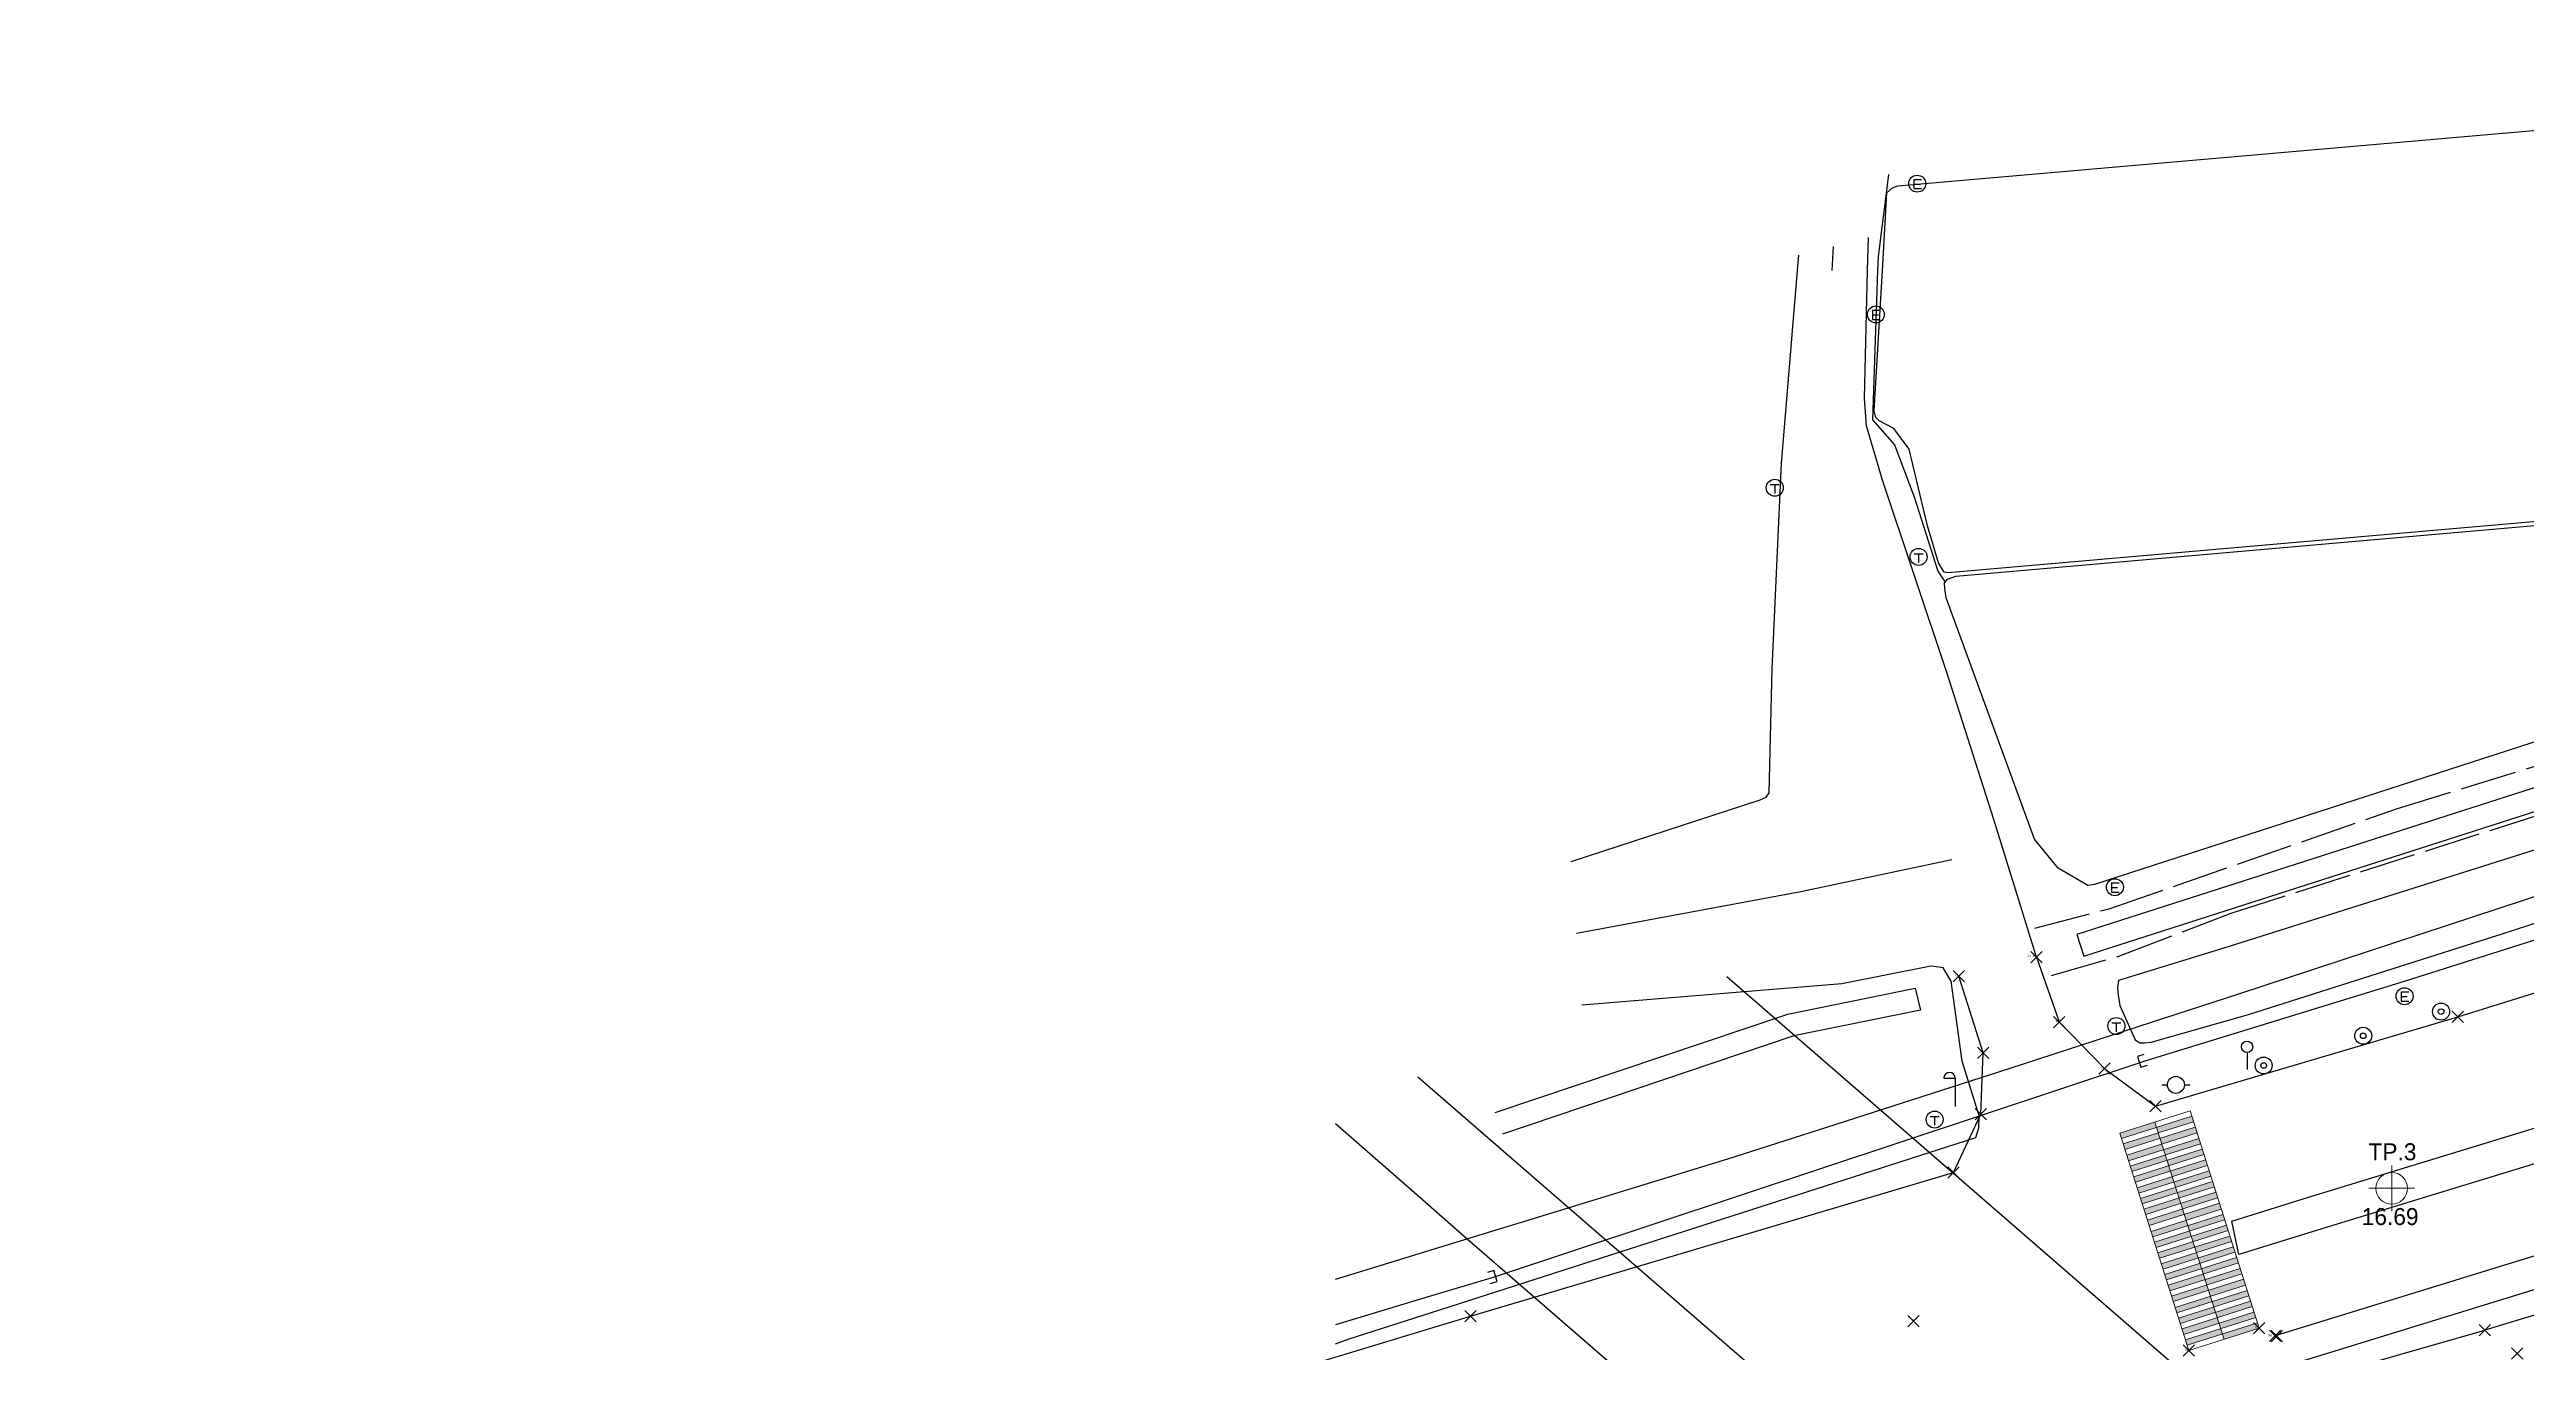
# Model space of a CAD drawing. Header units: millimetres. Extents: x 209513 to 211421, y 268482 to 269727.
# Drawn here: x 209544.1 to 209762.8, y 269102.4 to 269217.5 of the extents above; entities that cross this region are included whole.
import ezdxf
from ezdxf.enums import TextEntityAlignment as Align

# ---------------------------------------------------------------- set-up
doc = ezdxf.new("R2010")
doc.units = ezdxf.units.MM
doc.header["$MEASUREMENT"] = 0
doc.header["$PDMODE"] = 3
doc.header["$PDSIZE"] = 0.5
doc.linetypes.add('AD0023', pattern=[6, 5, -1])
doc.layers.get('0').update_dxf_attribs({"linetype": 'CONTINUOUS'})
for name, color, linetype in [('가드레일', 8, 'FENCELINE1'), ('고가도로', 8, 'CONTINUOUS'), ('도로', 8, 'CONTINUOUS'), ('아스팔트포장도로', 8, 'CONTINUOUS'), ('콘크리트포장', 8, 'CONTINUOUS'), ('현황', 8, 'CONTINUOUS'), ('현황-height', 8, 'CONTINUOUS'), ('현황1', 8, 'CONTINUOUS')]:
    doc.layers.add(name, color=color, linetype=linetype)
for name, color, linetype, lineweight in [('도근점', 8, 'CONTINUOUS', 0), ('측점', 8, 'CONTINUOUS', 0), ('횡단보도', 8, 'CONTINUOUS', 0)]:
    doc.layers.add(name, color=color, linetype=linetype, lineweight=lineweight)
doc.layers.get('0').off()
doc.styles.add('Style-WORKING', font='WORKING.shx')
doc.styles.add('txt', font='TXT', dxfattribs={"height": 0.2})
doc.linetypes.add('FENCELINE1', pattern='A,1,-0.4,[133,ltypeshp.shx,S=0.4,R=0,X=-0.4,Y=0],-0.4,4', length=5.800000000000001)

# ---------------------------------------------------------------- blocks, each defined once
blk = doc.blocks.new('AZ0203')
at = {"layer": '현황-height'}
for points in [[(-0.4021091754559984, 0.2756410255335684), (0.3930630086258651, 0.2756410255335684)], [(-0.004523083415066687, 0.2756410255335684), (-0.004523083415066687, -0.5064102595266053)]]:
    blk.add_lwpolyline(points, dxfattribs=at)
blk.add_circle((0, 0), 0.75, dxfattribs=at)
blk = doc.blocks.new('AE170')
at = {"layer": '현황-height'}
for radius in [0.75, 0.25]:
    blk.add_circle((0, 0), radius, dxfattribs=at)
blk = doc.blocks.new('AE142')
at = {"layer": '현황-height'}
for points in [[(-1.25, 0), (-0.75, 0)], [(0.75, 0), (1.25, 0)]]:
    blk.add_lwpolyline(points, dxfattribs=at)
blk.add_circle((0, 0), 0.75, dxfattribs=at)
blk = doc.blocks.new('AEC003')
at = {"layer": '현황-height'}
blk.add_lwpolyline([(0, 1.5), (0, 0)], dxfattribs=at)
blk.add_circle((0, 2), 0.5, dxfattribs=at)
blk = doc.blocks.new('AE141')
at = {"layer": '현황-height'}
blk.add_lwpolyline([(-1, 2.5), (0, 2.5), (0, 0)], dxfattribs=at)
blk.add_arc((-0.5, 2.5), 0.5, 0, 180, dxfattribs=at)
blk = doc.blocks.new('AZ0202')
at = {"layer": '현황-height'}
for points in [[(-0.2950207600387502, 0.3782051360497327), (0.3696551049048793, 0.3782051360497327)], [(-0.2950207600387502, 0.3782051360497327), (-0.2950207600387502, -0.4423076852153125)], [(-0.2950207600387502, -0.03205127458278945), (0.2414015240673919, -0.03205127458278945)], [(-0.2950207600387502, -0.4423076852153125), (0.3696551049048793, -0.4423076852153125)]]:
    blk.add_lwpolyline(points, dxfattribs=at)
blk.add_circle((0, 0), 0.75, dxfattribs=at)
blk = doc.blocks.new('nfng')
at = {"layer": '도근점', "lineweight": 0}
for points in [[(195018.505, 431932.3304681596), (195018.505, 431931.501), (195018.505, 431930.6715318404)], [(195017.6755318405, 431931.501), (195018.505, 431931.501), (195019.3344681596, 431931.501)]]:
    blk.add_lwpolyline(points, dxfattribs=at)
blk.add_circle((195018.505, 431931.501), 0.5742378270369954, dxfattribs=at)

msp = doc.modelspace()

# ---------------------------------------------------------------- hatches: boundary and pattern name
at = {"layer": '횡단보도'}
h = msp.add_hatch(color=256, dxfattribs=at)
h.paths.add_polyline_path([(209733.0455164277, 269113.1266572303), (209729.9483042943, 269112.1418846677), (209730.0998077654, 269111.6653904933), (209733.1970198988, 269112.6501630558)])
h.paths.add_polyline_path([(209732.7425094854, 269114.0796455791), (209729.6452973519, 269113.0948730165), (209729.7968008231, 269112.6183788421), (209732.8940129566, 269113.6031514046)])
h.paths.add_polyline_path([(209732.4248762606, 269115.0786351078), (209729.327664127, 269114.0938625452), (209729.4791675982, 269113.6173683708), (209732.5763797316, 269114.6021409333)])
h.paths.add_polyline_path([(209732.1218693182, 269116.0316234566), (209729.0246571848, 269115.046850894), (209729.1761606559, 269114.5703567196), (209732.2733727893, 269115.5551292821)])
h.paths.add_polyline_path([(209731.8188623758, 269116.9846118052), (209728.7216502424, 269115.9998392428), (209728.8731537135, 269115.5233450684), (209731.970365847, 269116.5081176309)])
h.paths.add_polyline_path([(209731.5158554336, 269117.9376001541), (209728.4186433, 269116.9528275916), (209728.5701467712, 269116.4763334172), (209731.6673589047, 269117.4611059797)])
h.paths.add_polyline_path([(209731.2128484912, 269118.8905885029), (209728.1156363577, 269117.9058159404), (209728.2671398289, 269117.429321766), (209731.3643519623, 269118.4140943285)])
h.paths.add_polyline_path([(209730.9098415489, 269119.8435768516), (209727.8126294154, 269118.8588042892), (209727.9641328866, 269118.3823101147), (209731.06134502, 269119.3670826773)])
h.paths.add_polyline_path([(209730.6068346065, 269120.7965652005), (209727.5096224731, 269119.811792638), (209727.6611259443, 269119.3352984636), (209730.7583380777, 269120.3200710261)])
h.paths.add_polyline_path([(209730.2892013816, 269121.7955547291), (209727.1919892482, 269120.8107821667), (209727.3434927194, 269120.3342879923), (209730.4407048528, 269121.3190605547)])
h.paths.add_polyline_path([(209730.1376979105, 269122.2720489036), (209729.9861944393, 269122.7485430779), (209726.8889823059, 269121.7637705154), (209727.040485777, 269121.2872763411)])
h = msp.add_hatch(color=256, dxfattribs=at)
h.paths.add_polyline_path([(209736.4503112366, 269113.159896319), (209736.2988077654, 269113.6363904934), (209733.1970198989, 269112.6501630559), (209733.34852337, 269112.1736688815)])
h.paths.add_polyline_path([(209736.1473042943, 269114.1128846678), (209735.9958008231, 269114.5893788421), (209732.8940129565, 269113.6031514046), (209733.0455164277, 269113.1266572303)])
h.paths.add_polyline_path([(209735.844297352, 269115.0658730165), (209735.6781675982, 269115.5883683709), (209732.5763797316, 269114.6021409333), (209732.7425094854, 269114.0796455791)])
h.paths.add_polyline_path([(209735.5266641271, 269116.0648625452), (209735.3751606559, 269116.5413567196), (209732.2733727893, 269115.5551292821), (209732.4248762604, 269115.0786351078)])
h.paths.add_polyline_path([(209735.2236571847, 269117.017850894), (209735.0721537136, 269117.4943450685), (209731.970365847, 269116.5081176309), (209732.1218693182, 269116.0316234566)])
h.paths.add_polyline_path([(209734.9206502424, 269117.9708392429), (209734.7691467713, 269118.4473334173), (209731.6673589046, 269117.4611059797), (209731.8188623758, 269116.9846118053)])
h.paths.add_polyline_path([(209734.6176433001, 269118.9238275915), (209734.4661398289, 269119.400321766), (209731.3643519623, 269118.4140943285), (209731.5158554335, 269117.937600154)])
h.paths.add_polyline_path([(209734.3146363577, 269119.8768159404), (209734.1631328866, 269120.3533101148), (209731.06134502, 269119.3670826773), (209731.2128484911, 269118.8905885029)])
h.paths.add_polyline_path([(209734.0116294154, 269120.8298042892), (209733.8601259443, 269121.3062984636), (209730.7583380777, 269120.320071026), (209730.9098415488, 269119.8435768517)])
h.paths.add_polyline_path([(209733.7086224731, 269121.7827926379), (209733.5424927194, 269122.3052879922), (209730.4407048528, 269121.3190605547), (209730.6068346065, 269120.7965652004)])
h.paths.add_polyline_path([(209733.3909892482, 269122.7817821666), (209733.2394857771, 269123.2582763411), (209730.1376979104, 269122.2720489035), (209730.2892013816, 269121.7955547291)])
h = msp.add_hatch(color=256, dxfattribs=at)
h.paths.add_polyline_path([(209735.7872051912, 269104.5037609113), (209732.6899930577, 269103.5189883488), (209732.8414965289, 269103.0424941744), (209735.9387086624, 269104.0272667369)])
h.paths.add_polyline_path([(209735.4841982489, 269105.4567492601), (209732.3869861154, 269104.4719766976), (209732.5384895866, 269103.9954825232), (209735.63570172, 269104.9802550856)])
h.paths.add_polyline_path([(209735.1811913065, 269106.4097376089), (209732.0839791731, 269105.4249650463), (209732.2354826442, 269104.948470872), (209735.3326947777, 269105.9332434344)])
h.paths.add_polyline_path([(209734.8781843642, 269107.3627259576), (209731.7809722308, 269106.3779533951), (209731.9324757019, 269105.9014592207), (209735.0296878353, 269106.8862317832)])
h.paths.add_polyline_path([(209734.5605511394, 269108.3617154864), (209731.4633390059, 269107.3769429239), (209731.6148424771, 269106.9004487494), (209734.7120546105, 269107.885221312)])
h.paths.add_polyline_path([(209734.257544197, 269109.3147038352), (209731.1603320636, 269108.3299312727), (209731.3118355347, 269107.8534370982), (209734.4090476682, 269108.8382096607)])
h.paths.add_polyline_path([(209733.9545372547, 269110.267692184), (209730.8573251212, 269109.2829196214), (209731.0088285923, 269108.806425447), (209734.1060407258, 269109.7911980096)])
h.paths.add_polyline_path([(209733.6515303123, 269111.2206805327), (209730.5543181789, 269110.2359079702), (209730.70582165, 269109.7594137958), (209733.8030337835, 269110.7441863583)])
h.paths.add_polyline_path([(209733.34852337, 269112.1736688815), (209730.2513112366, 269111.188896319), (209730.4028147077, 269110.7124021446), (209733.5000268412, 269111.6971747071)])
h = msp.add_hatch(color=256, dxfattribs=at)
h.paths.add_polyline_path([(209739.192, 269104.537), (209739.0404965288, 269105.0134941744), (209735.9387086624, 269104.0272667369), (209736.0902121336, 269103.5507725626)])
h.paths.add_polyline_path([(209738.8889930577, 269105.4899883488), (209738.7374895866, 269105.9664825232), (209735.63570172, 269104.9802550857), (209735.7872051912, 269104.5037609113)])
h.paths.add_polyline_path([(209738.5859861154, 269106.4429766976), (209738.4344826442, 269106.919470872), (209735.3326947777, 269105.9332434345), (209735.4841982489, 269105.4567492601)])
h.paths.add_polyline_path([(209738.282979173, 269107.3959650464), (209738.1314757019, 269107.8724592208), (209735.0296878354, 269106.8862317833), (209735.1811913065, 269106.4097376088)])
h.paths.add_polyline_path([(209737.9799722307, 269108.3489533952), (209737.813842477, 269108.8714487494), (209734.7120546105, 269107.885221312), (209734.8781843642, 269107.3627259576)])
h.paths.add_polyline_path([(209737.6623390059, 269109.3479429239), (209737.5108355347, 269109.8244370982), (209734.4090476682, 269108.8382096607), (209734.5605511393, 269108.3617154863)])
h.paths.add_polyline_path([(209737.3593320636, 269110.3009312727), (209737.2078285924, 269110.777425447), (209734.1060407259, 269109.7911980096), (209734.257544197, 269109.3147038352)])
h.paths.add_polyline_path([(209737.0563251212, 269111.2539196215), (209736.90482165, 269111.7304137958), (209733.8030337835, 269110.7441863584), (209733.9545372547, 269110.267692184)])
h.paths.add_polyline_path([(209736.7533181789, 269112.2069079702), (209736.6018147077, 269112.6834021446), (209733.5000268412, 269111.697174707), (209733.6515303123, 269111.2206805327)])

# ---------------------------------------------------------------- linework, layer by layer
at = {"layer": '가드레일', "ltscale": 1.5, "extrusion": (0.019390290833764, -0.0716636673518517, 0.9972403598947774), "elevation": -15201.538497, "flags": 128}
msp.add_lwpolyline([(272870.2575720001, 204422.4400210001), (272795.631273, 204420.028941), (272745.4731830001, 204418.277877)], dxfattribs=at)
at = {"layer": '고가도로'}
for points in [[(209759.0513681156, 269077.5236746706, 0), (209759.0513681156, 269077.5236746706, 26.27331431467132), (209759.0513681156, 269077.5236746706, 26.27331431467132), (209759.0513681156, 269077.5236746706, 26.27331431467132), (209692.1895279829, 269135.5632815401, 25.75896865333447)], [(209739.8903119671, 269061.6382110309, 0), (209739.8903119671, 269061.6382110309, -81.21146255306726), (209739.8903119671, 269061.6382110309, -81.21146255306726), (209739.8903119671, 269061.6382110309, -81.21146255306726), (209664.9060685429, 269126.7284927389, -81.78829113267801)]]:
    msp.add_polyline3d(points, dxfattribs=at)
at = {"layer": '도로', "extrusion": (0.0630281042353507, -0.2114732495344647, 0.9753494362575045), "elevation": -43677.73228583794}
msp.add_lwpolyline([(277861.9386533348, 193130.7759566896), (277889.7768735806, 193130.7291233014), (277919.0529012703, 193131.0833687457), (277946.8797613012, 193131.2847818665), (277976.0254623055, 193131.7499028271)], dxfattribs=at)
at = {"layer": '도로'}
msp.add_polyline3d([(209544.068, 269073.343, 16.146), (209545.943, 269068.925, 16.049), (209549.606, 269067.824, 16.096), (209591.733, 269081.712, 16.304), (209634.592, 269095.005, 16.435), (209669.541, 269105.608, 16.189), (209712.199, 269118.283, 16.209)], dxfattribs=at)
at = {"layer": '아스팔트포장도로', "extrusion": (0.0071408558961279, -0.0339514079516318, 0.9993979738198256), "elevation": -7622.213456000006}
msp.add_lwpolyline([(260775.3232702498, 220046.2395116008), (260770.9953639999, 220049.3081560001), (260765.961281, 220049.0983230002), (260737.454645, 220046.8845490001), (260689.1397, 220042.7311280002), (260639.553644, 220038.1789760002), (260630.578232, 220037.6321660001)], dxfattribs=at)
at = {"layer": '측점'}
for p in [(209712.663, 269135.633, 16.174), (209719.523, 269137.323, 16.202), (209721.53, 269131.586, 16.184), (209756.737, 269132.047, 16.367), (209714.815, 269128.852, 16.168), (209725.535, 269127.47, 16.132), (209714.621, 269123.459, 16.144), (209730.042, 269124.151, 16.324), (209712.199, 269118.283, 16.209), (209669.541, 269105.608, 16.189), (209708.681, 269105.162, 16.563), (209732.993, 269102.566, 16.515), (209739.192, 269104.537, 16.532), (209740.615, 269103.858, 16.545), (209740.75, 269103.832, 16.744), (209759.132, 269104.365, 16.228), (209761.988, 269102.292, 15.127)]:
    msp.add_point(p, dxfattribs=at)
at = {"layer": '콘크리트포장', "extrusion": (-0.0483543415970818, -0.03659570430918123, 0.9981596125243838)}
for p, q in [((209719.5207047279, 269137.321262884, 16.24938040043344), (209721.5322952724, 269131.5877371162, 16.13661959956153)), ((209721.5322952724, 269131.5877371162, 16.13661959956153), (209725.5327047278, 269127.468262884, 16.17938040043373)), ((209725.5327047278, 269127.468262884, 16.17938040043373), (209730.042, 269124.151, 16.324))]:
    msp.add_line(p, q, dxfattribs=at)
at = {"layer": '콘크리트포장', "extrusion": (0.01526566670082842, -8.734087913409294e-06, 0.999883472882663)}
for p, q in [((209714.814794588, 269128.8520001175, 16.1545457480911), (209712.6632054121, 269135.6329998826, 16.187454251909)), ((209714.6212054121, 269123.4589998826, 16.15745425190835), (209714.814794588, 269128.8520001175, 16.1545457480911)), ((209712.199, 269118.283, 16.209), (209714.6212054121, 269123.4589998826, 16.15745425190835))]:
    msp.add_line(p, q, dxfattribs=at)
at = {"layer": '현황'}
msp.add_line((209743.488, 269099.894, 16.161), (209759.132, 269104.365, 16.228), dxfattribs=at)
at = {"layer": '현황', "linetype": 'Continuous'}
for points in [[(209705.9212943252, 269197.9651218033), (209706.324097468, 269204.822192244), (209706.814105125, 269205.282190516), (209707.294109583, 269205.462187172), (209845.614947152, 269217.490979282), (209846.314950145, 269217.440972491), (209846.844950812, 269217.26096648), (209848.094942776, 269215.980947072), (209850.4331206856, 269198.1284590478)], [(209706.454116444, 269206.452201008), (209705.544030364, 269199.202165099), (209705.5028237528, 269197.964648819)], [(209698.4211719296, 269197.9566446471), (209698.533996115, 269199.322230772)], [(209704.6141821112, 269197.9636444148), (209704.684044873, 269200.882183339)], [(209852.5739695464, 269198.130878783), (209852.79074368, 269196.064787075), (209854.177614866, 269183.501730342), (209854.964577415, 269179.670709535), (209855.114571142, 269179.020705842), (209855.174553383, 269177.350699429), (209855.288472478, 269176.474085282), (209856.254468941, 269169.040660025), (209856.344458468, 269168.030655616), (209855.298164806, 269167.71624352), (209830.954248551, 269160.400873511), (209774.113768483, 269142.161372118), (209752.003583759, 269135.171571887), (209729.093395029, 269128.131782577), (209671.552908275, 269109.022323468), (209666.0995544354, 269107.3858492509)], [(209678.443329218, 269145.772317436), (209695.133470012, 269151.212164598), (209695.663475091, 269151.442159882), (209695.913480356, 269151.822158181), (209696.193597682, 269162.802176491), (209697.013793139, 269180.922203478), (209698.4211719296, 269197.9566446471)], [(209719.5207047279, 269137.321262884), (209715.753554654, 269149.461960384), (209711.623671684, 269162.472027542), (209705.923822708, 269179.462116532), (209704.523866276, 269184.252139329), (209704.34389095, 269186.672145853), (209704.6141821112, 269197.9636444148)], [(209705.5028237528, 269197.964648819), (209705.063874612, 269184.782135317), (209706.993861, 269182.572112722), (209708.733821344, 269177.992086996), (209710.813762215, 269171.412053757), (209711.453755278, 269170.452045676)], [(209850.4331206856, 269198.1284590478), (209851.104702009, 269193.000792122), (209851.114696655, 269192.500790298), (209851.054693432, 269192.230789922), (209822.904521904, 269189.551043754), (209822.224514477, 269189.181048936), (209821.984510784, 269188.951050449), (209822.024501839, 269188.101047381), (209822.144437769, 269182.091027197), (209822.124432071, 269181.571025735), (209821.994427113, 269181.171025693), (209821.144418945, 269180.811032568), (209711.733765157, 269171.252044663), (209711.383764133, 269171.322048142), (209710.883770505, 269172.162054638), (209709.913800111, 269175.422070561), (209708.283863393, 269182.182099787), (209706.933875823, 269184.00211618), (209705.623876493, 269184.692129878), (209705.353878299, 269184.992133016), (209705.193883726, 269185.582135702), (209705.9212943252, 269197.9651218033)], [(209782.033919876, 269152.621323349), (209736.55353958, 269138.251731758), (209726.763458876, 269135.241821553), (209726.673452276, 269134.661821157), (209726.733445256, 269133.971819032), (209726.903436131, 269133.031815261), (209728.253410804, 269130.01179514), (209728.663410084, 269129.751790485), (209729.033411815, 269129.741786785), (209729.653415532, 269129.801780756), (209738.263484241, 269132.241700879), (209760.553670668, 269139.331497996), (209780.823842379, 269145.941316673)], [(209714.453259865, 269122.231915951), (209714.46327124, 269123.301918094), (209712.963314928, 269128.131943154), (209712.003384771, 269135.181967321), (209711.303393879, 269136.371976698), (209710.913392679, 269136.441980691), (209710.213390038, 269136.521987767), (209702.333334417, 269134.972062487), (209679.39320012, 269133.062285935)], [(209729.018620921, 269128.721867645), (209728.446814153, 269128.540097927), (209728.749764543, 269127.587089778), (209729.321571311, 269127.768859491)], [(209671.325477594, 269108.493707895), (209671.900672228, 269108.664456344), (209671.616089906, 269109.623109829), (209671.040896272, 269109.45236138)], [(209666.0995544354, 269107.3858492509), (209657.6293148042, 269104.844050355)]]:
    msp.add_lwpolyline(points, dxfattribs=at)
at = {"layer": '현황'}
for points in [[(209701.4868169408, 269197.9601096508), (209701.609020492, 269200.102207055)], [(209712.066490666, 269145.913953948), (209698.733402263, 269143.092113834), (209678.918264678, 269139.417301716)]]:
    msp.add_lwpolyline(points, dxfattribs=at)
at = {"layer": '현황', "linetype": 'Continuous'}
msp.add_lwpolyline([(209803.194307904, 269178.911196221), (209822.354422471, 269180.571020393), (209822.534424782, 269180.701019108), (209822.544430105, 269181.191020568), (209822.294509772, 269188.711046789), (209822.304514668, 269189.161048123), (209850.424681701, 269191.440793065), (209851.034684143, 269191.380787169), (209851.184615727, 269184.980763616), (209850.794609539, 269184.590765931), (209724.653538508, 269143.741861097), (209724.073534548, 269143.641866563), (209721.433537694, 269145.181895771), (209719.343554275, 269147.731921695), (209711.563741017, 269169.052041731), (209711.433749149, 269169.882044688), (209711.403754394, 269170.39204603), (209711.663758876, 269170.69204417), (209712.393765516, 269170.972037796)], close=True, dxfattribs=at)
at = {"layer": '현황', "color": 8, "linetype": 'Continuous'}
msp.add_lwpolyline([(209855.280994509, 269183.23013601), (209853.750603735, 269182.671731465), (209853.869420646, 269181.128153962), (209824.387451142, 269171.876690442), (209790.461278886, 269160.915081174), (209723.092865798, 269139.316373731), (209723.70346665, 269137.41185655), (209791.074033568, 269159.011253826), (209824.994321683, 269169.970961565), (209854.534570593, 269179.240712092), (209855.285227165, 269179.405728579), (209856.026581672, 269179.568699146), (209855.846590543, 269180.472704016), (209872.041777488, 269190.172586761), (209870.859791511, 269192.018604555), (209864.954717602, 269187.957644993), (209855.8276154, 269182.779712288), (209855.493619423, 269183.307717282)], close=True, dxfattribs=at)
msp.add_lwpolyline([(209671.735084375, 269123.587862954), (209697.581838412, 269132.286843284), (209708.825301663, 269134.587661522), (209709.293344412, 269132.641988912), (209698.103264573, 269130.352095372), (209672.373045601, 269121.692336396)], dxfattribs=at)
at = {"layer": '현황'}
msp.add_polyline3d([(209770.8890206068, 269107.929162694, 16.45515160566628), (209759.132, 269104.365, 16.228)], dxfattribs=at)
at = {"layer": '현황-height', "linetype": 'Continuous'}
for points in [[(209666.1011656868, 269105.9205878089), (209714.172837486, 269121.383102982), (209714.453259865, 269122.231915951)], [(209657.6293148042, 269103.148252738), (209658.839967362, 269103.584983802), (209666.1011656868, 269105.9205878089)]]:
    msp.add_lwpolyline(points, dxfattribs=at)
at = {"layer": '현황1'}
msp.add_lwpolyline([(209657.6293148042, 269108.8722244091), (209660.0460272891, 269109.6136526071), (209671.716027289, 269113.2006526071), (209674.0610272891, 269113.8976526072), (209692.2650272891, 269119.4876526071), (209701.7480272887, 269122.5216525879), (209717.2170272899, 269127.5156526075), (209729.7010272892, 269131.5696526073), (209737.4130272891, 269134.0706526071), (209767.2700272943, 269143.9186526088), (209793.2220272891, 269152.4596526072), (209821.7850272892, 269161.8356526071), (209837.8280272891, 269167.0706526071), (209852.6690272891, 269171.9436526072), (209857.7530272891, 269173.3636526071), (209881.3840272899, 269180.8146526074), (209903.0410272891, 269187.7546526071), (209918.2220272891, 269192.6346526071), (209920.8710272892, 269193.3896526073), (209941.2869129408, 269199.9506526082)], dxfattribs=at)
at = {"layer": '현황1', "linetype": 'AD0023'}
for points in [[(209719.385033259, 269139.87709043), (209725.95352219, 269141.591843603), (209751.323742846, 269150.431616219), (209781.13399013, 269159.611351398), (209810.644242477, 269169.321096492), (209852.564597625, 269182.660742593), (209853.744610616, 269183.31073375), (209852.964668081, 269188.990760849), (209852.487706156, 269192.735778322), (209851.8933944741, 269198.1301095501)], [(209720.855714139, 269135.682542899), (209726.813482141, 269137.411825877), (209736.723571872, 269141.211736947), (209776.433905206, 269153.871381134), (209808.74417202, 269163.651097408), (209849.204516138, 269176.690753686), (209854.584559381, 269178.180707916), (209855.286219476, 269178.509203429), (209856.784581626, 269179.210690727), (209867.084701762, 269185.500616155)]]:
    msp.add_lwpolyline(points, dxfattribs=at)
at = {"layer": '현황1', "linetype": 'Continuous'}
msp.add_lwpolyline([(209773.124740269, 269122.007676782), (209744.349585021, 269113.202968947), (209737.412173917, 269111.055152051), (209736.774364032, 269113.998181334), (209743.467065148, 269116.070236704), (209772.242382518, 269124.874995284)], dxfattribs=at)
at = {"layer": '현황1', "flags": 128}
for points in [[(209657.6293148042, 269122.6273486177), (209665.0637308903, 269116.1040801671), (209669.2412629117, 269112.4399859557)], [(209669.2412629117, 269112.4399859557), (209704.006968091, 269082.2897157199)]]:
    msp.add_lwpolyline(points, dxfattribs=at)
at = {"layer": '횡단보도'}
for p, q in [((209733.0879823058, 269123.7347705154, 16.56373990697328), (209726.8889823058, 269121.7637705154, 16.54673990697328)), ((209733.239485777, 269123.258276341, 16.56373990697328), (209727.040485777, 269121.287276341, 16.54673990697328)), ((209733.3909892481, 269122.7817821666, 16.56373990697328), (209727.1919892482, 269120.8107821666, 16.54673990697328)), ((209729.9861944393, 269122.7485430779, 16.56764753972585), (209736.0902121335, 269103.5507725625, 16.515)), ((209733.0879823059, 269123.7347705154, 16.58464753972585), (209739.192, 269104.537, 16.532)), ((209726.8889823059, 269121.7637705154, 16.56764753972585), (209732.993, 269102.566, 16.515)), ((209733.5424927193, 269122.3052879922, 16.56373990697328), (209727.3434927193, 269120.3342879922, 16.54673990697328)), ((209733.708622473, 269121.7827926379, 16.55315993798218), (209727.509622473, 269119.8117926379, 16.53615993798218)), ((209733.8601259442, 269121.3062984635, 16.55315993798218), (209727.6611259442, 269119.3352984635, 16.53615993798218)), ((209734.0116294154, 269120.8298042892, 16.55315993798218), (209727.8126294154, 269118.8588042891, 16.53615993798218)), ((209734.1631328865, 269120.3533101148, 16.55315993798218), (209727.9641328865, 269118.3823101147, 16.53615993798218)), ((209734.3146363577, 269119.8768159404, 16.55315993798218), (209728.1156363577, 269117.9058159404, 16.53615993798218)), ((209734.4661398288, 269119.400321766, 16.55315993798218), (209728.2671398289, 269117.429321766, 16.53615993798218)), ((209734.6176433, 269118.9238275916, 16.55315993798218), (209728.4186433, 269116.9528275916, 16.53615993798218)), ((209734.7691467712, 269118.4473334172, 16.55315993798218), (209728.5701467712, 269116.4763334172, 16.53615993798218)), ((209734.9206502423, 269117.9708392428, 16.55315993798218), (209728.7216502423, 269115.9998392428, 16.53615993798218)), ((209735.0721537135, 269117.4943450684, 16.55315993798218), (209728.8731537135, 269115.5233450684, 16.53615993798218)), ((209735.2236571847, 269117.017850894, 16.55315993798218), (209729.0246571847, 269115.046850894, 16.53615993798218)), ((209735.3751606558, 269116.5413567196, 16.55315993798218), (209729.1761606558, 269114.5703567196, 16.53615993798218)), ((209735.526664127, 269116.0648625452, 16.55315993798218), (209729.327664127, 269114.0938625452, 16.53615993798218)), ((209735.6781675981, 269115.5883683708, 16.55315993798218), (209729.4791675982, 269113.6173683708, 16.53615993798218)), ((209735.8442973519, 269115.0658730165, 16.54257996899109), (209729.6452973519, 269113.0948730165, 16.52557996899109)), ((209735.995800823, 269114.5893788422, 16.54257996899109), (209729.796800823, 269112.6183788421, 16.52557996899109)), ((209736.1473042942, 269114.1128846678, 16.54257996899109), (209729.9483042942, 269112.1418846677, 16.52557996899109)), ((209736.2988077654, 269113.6363904934, 16.54257996899109), (209730.0998077654, 269111.6653904933, 16.52557996899109)), ((209736.4503112365, 269113.159896319, 16.54257996899109), (209730.2513112365, 269111.188896319, 16.52557996899109)), ((209736.6018147077, 269112.6834021446, 16.54257996899109), (209730.4028147077, 269110.7124021446, 16.52557996899109)), ((209736.7533181788, 269112.2069079702, 16.54257996899109), (209730.5543181789, 269110.2359079702, 16.52557996899109)), ((209736.90482165, 269111.7304137958, 16.54257996899109), (209730.70582165, 269109.7594137958, 16.52557996899109)), ((209737.0563251212, 269111.2539196214, 16.54257996899109), (209730.8573251212, 269109.2829196214, 16.52557996899109)), ((209737.2078285923, 269110.777425447, 16.54257996899109), (209731.0088285923, 269108.806425447, 16.52557996899109)), ((209737.3593320635, 269110.3009312726, 16.54257996899109), (209731.1603320635, 269108.3299312726, 16.52557996899109)), ((209737.5108355347, 269109.8244370982, 16.54257996899109), (209731.3118355347, 269107.8534370982, 16.52557996899109)), ((209737.6623390058, 269109.3479429238, 16.54257996899109), (209731.4633390058, 269107.3769429238, 16.52557996899109)), ((209737.813842477, 269108.8714487494, 16.54257996899109), (209731.614842477, 269106.9004487494, 16.52557996899109)), ((209737.9799722307, 269108.3489533952, 16.532), (209731.7809722307, 269106.3779533951, 16.515)), ((209738.1314757019, 269107.8724592208, 16.532), (209731.9324757019, 269105.9014592207, 16.515)), ((209738.282979173, 269107.3959650464, 16.532), (209732.083979173, 269105.4249650463, 16.515)), ((209738.4344826442, 269106.919470872, 16.532), (209732.2354826442, 269104.948470872, 16.515)), ((209738.5859861154, 269106.4429766976, 16.532), (209732.3869861154, 269104.4719766976, 16.515)), ((209738.7374895865, 269105.9664825232, 16.532), (209732.5384895865, 269103.9954825232, 16.515)), ((209738.8889930577, 269105.4899883488, 16.532), (209732.6899930577, 269103.5189883488, 16.515)), ((209739.0404965288, 269105.0134941744, 16.532), (209732.8414965289, 269103.0424941744, 16.515)), ((209739.192, 269104.537, 16.532), (209732.993, 269102.566, 16.515))]:
    msp.add_line(p, q, dxfattribs=at)

# ---------------------------------------------------------------- block references
at = {"lineweight": 0, "xscale": 2.4375, "yscale": 2.4375, "zscale": 2.4375, "rotation": 359.9999999972636}
msp.add_blockref('nfng', (-265606.7079877836, -783716.1306647968, 16.694), dxfattribs=at)
at = {"layer": '현황-height', "color": 8}
for p in [(209709.004120292, 269205.642172432), (209705.343974462, 269194.09215138), (209726.453544838, 269143.491842903), (209752.033569961, 269133.861568354)]:
    msp.add_blockref('AZ0202', p, dxfattribs=at)
at = {"layer": '현황-height'}
for name, p in [('AZ0203', (209696.423767561, 269178.782204935)), ('AZ0203', (209709.123767035, 269172.672072429)), ('AZ0203', (209726.583415448, 269131.23181444)), ('AE170', (209755.258571528, 269132.502533027)), ('AEC003', (209738.12343201, 269127.391690953)), ('AE170', (209748.380514594, 269130.366596005)), ('AE141', (209712.353269562, 269124.131940924)), ('AE170', (209739.592443055, 269127.744677146)), ('AE142', (209731.843386394, 269126.031750434)), ('AZ0203', (209710.538775238, 269122.96701166))]:
    msp.add_blockref(name, p, dxfattribs=at)

# ---------------------------------------------------------------- texts
at = {"layer": '도근점', "lineweight": -3, "style": 'Style-WORKING'}
for s, p in [('TP.3', (209750.9650476403, 269118.9226620077, 16.694)), ('16.69', (209750.7628352736, 269113.2006372217, 16.694))]:
    msp.add_text(s, height=1.5, rotation=359.999999997999, dxfattribs=at).set_placement(p, align=Align.BOTTOM_CENTER)
at = {"layer": '측점', "style": 'txt'}
for s, p in [('C1', (209712.663, 269135.633, 16.174)), ('C1 ST', (209719.523, 269137.323, 16.202)), ('C1', (209721.53, 269131.586, 16.184)), ('A', (209756.737, 269132.047, 16.367)), ('C1', (209714.815, 269128.852, 16.168)), ('C1', (209725.535, 269127.47, 16.132)), ('C1', (209714.621, 269123.459, 16.144)), ('A', (209669.541, 269105.608, 16.189)), ('O', (209708.681, 269105.162, 16.563)), ('HB', (209739.192, 269104.537, 16.532)), ('SW ST', (209740.75, 269103.832, 16.744)), ('C', (209740.615, 269103.858, 16.545)), ('HB', (209732.993, 269102.566, 16.515))]:
    msp.add_text(s, height=0.2, dxfattribs=at).set_placement(p, align=Align.RIGHT)

doc.saveas('drawing.dxf')
